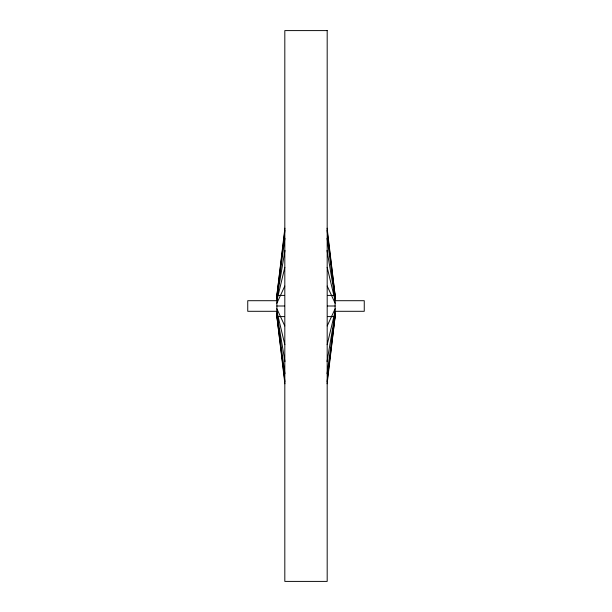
<?xml version="1.0" encoding="UTF-8"?>
<svg xmlns="http://www.w3.org/2000/svg" width="612" height="612" viewBox="0 0 612 612"><rect width="100%" height="100%" fill="white"/><g stroke="black" fill="none" stroke-linecap="round" stroke-linejoin="round"><path stroke-width="0.92" d="M284.871 383.8L276.869 316.595L276.869 295.405L284.871 228.2M327.129 383.8L335.131 316.595L335.131 295.405L327.129 228.2M276.869 295.772L284.917 230.456M327.083 381.544L335.131 316.228M276.869 296.828L284.917 238.282M327.083 373.718L335.131 315.172M276.869 298.511L284.955 250.476M327.045 361.524L335.131 313.489M284.817 267.337L276.869 300.706L247.745 300.706L247.745 311.294L276.869 311.294L284.817 344.663M327.183 344.663L335.131 311.294L364.255 311.294L364.255 300.706L335.131 300.706L327.183 267.337M276.869 303.261L284.779 286.072M327.221 325.928L335.131 308.739M276.869 295.405L284.511 295.405M327.489 295.405L335.131 295.405M276.869 306L284.435 306M327.565 306L335.131 306M276.869 316.595L284.511 316.595M327.489 316.595L335.131 316.595M327.221 286.072L335.131 303.261M276.869 308.739L284.779 325.928M327.045 250.476L335.131 298.511M276.869 313.489L284.955 361.524M327.083 238.282L335.131 296.828M276.869 315.172L284.917 373.718M327.083 230.456L335.131 295.772M276.869 316.228L284.917 381.544M327.183 30.6L284.817 30.6L284.817 581.4L327.183 581.4L327.183 30.6"/></g></svg>
